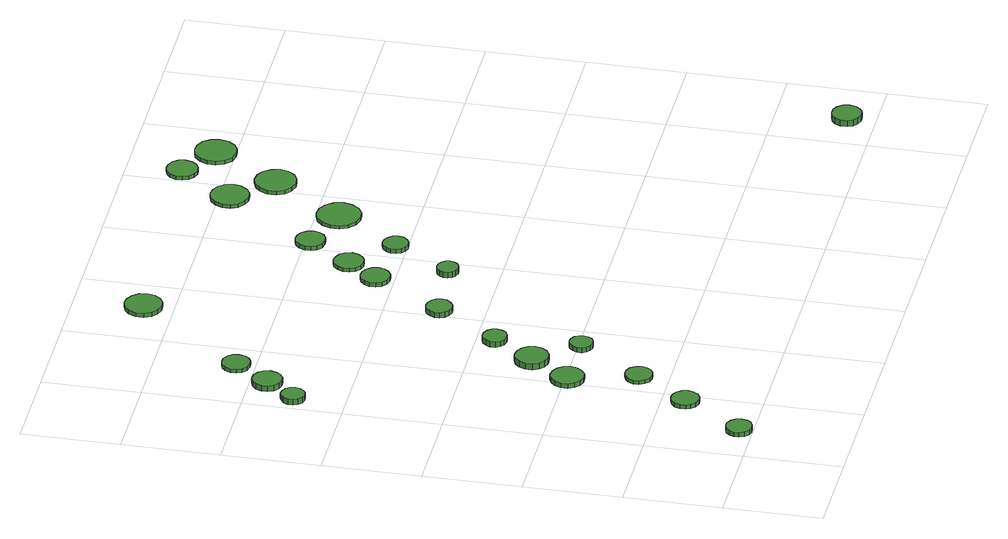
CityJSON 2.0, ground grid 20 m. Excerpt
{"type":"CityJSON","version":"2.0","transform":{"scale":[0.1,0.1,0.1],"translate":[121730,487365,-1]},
"CityObjects":{
"tree1":{"type":"SolitaryVegetationObject","attributes":{"function":"something"},"geometry":[{"type":"MultiSurface","lod":"1","boundaries":[[[0,1,2,3,4,5,6,7,8,9,10,11,12,13,14]],[[15,16,17,18,19,20,21,22,23,24,25,26,27,28,29]],[[0,29,28,1]],[[1,28,27,2]],[[2,27,26,3]],[[3,26,25,4]],[[4,25,24,5]],[[5,24,23,6]],[[6,23,22,7]],[[7,22,21,8]],[[8,21,20,9]],[[9,20,19,10]],[[10,19,18,11]],[[11,18,17,12]],[[12,17,16,13]],[[13,16,15,14]],[[14,15,29,0]]]}]},
"tree2":{"type":"SolitaryVegetationObject","attributes":{"function":"something"},"geometry":[{"type":"MultiSurface","lod":"1","boundaries":[[[30,31,32,33,34,35,36,37,38,39,40,41,42,43,44]],[[45,46,47,48,49,50,51,52,53,54,55,56,57,58,59]],[[30,59,58,31]],[[31,58,57,32]],[[32,57,56,33]],[[33,56,55,34]],[[34,55,54,35]],[[35,54,53,36]],[[36,53,52,37]],[[37,52,51,38]],[[38,51,50,39]],[[39,50,49,40]],[[40,49,48,41]],[[41,48,47,42]],[[42,47,46,43]],[[43,46,45,44]],[[44,45,59,30]]]}]},
"tree3":{"type":"SolitaryVegetationObject","attributes":{"function":"something"},"geometry":[{"type":"MultiSurface","lod":"1","boundaries":[[[60,61,62,63,64,65,66,67,68,69,70,71,72,73,74]],[[75,76,77,78,79,80,81,82,83,84,85,86,87,88,89]],[[60,89,88,61]],[[61,88,87,62]],[[62,87,86,63]],[[63,86,85,64]],[[64,85,84,65]],[[65,84,83,66]],[[66,83,82,67]],[[67,82,81,68]],[[68,81,80,69]],[[69,80,79,70]],[[70,79,78,71]],[[71,78,77,72]],[[72,77,76,73]],[[73,76,75,74]],[[74,75,89,60]]]}]},
"tree4":{"type":"SolitaryVegetationObject","attributes":{"function":"something"},"geometry":[{"type":"MultiSurface","lod":"1","boundaries":[[[90,91,92,93,94,95,96,97,98,99,100,101,102,103,104]],[[105,106,107,108,109,110,111,112,113,114,115,116,117,118,119]],[[90,119,118,91]],[[91,118,117,92]],[[92,117,116,93]],[[93,116,115,94]],[[94,115,114,95]],[[95,114,113,96]],[[96,113,112,97]],[[97,112,111,98]],[[98,111,110,99]],[[99,110,109,100]],[[100,109,108,101]],[[101,108,107,102]],[[102,107,106,103]],[[103,106,105,104]],[[104,105,119,90]]]}]},
"tree5":{"type":"SolitaryVegetationObject","attributes":{"function":"something"},"geometry":[{"type":"MultiSurface","lod":"1","boundaries":[[[120,121,122,123,124,125,126,127,128,129,130,131,132,133,134]],[[135,136,137,138,139,140,141,142,143,144,145,146,147,148,149]],[[120,149,148,121]],[[121,148,147,122]],[[122,147,146,123]],[[123,146,145,124]],[[124,145,144,125]],[[125,144,143,126]],[[126,143,142,127]],[[127,142,141,128]],[[128,141,140,129]],[[129,140,139,130]],[[130,139,138,131]],[[131,138,137,132]],[[132,137,136,133]],[[133,136,135,134]],[[134,135,149,120]]]}]},
"tree6":{"type":"SolitaryVegetationObject","attributes":{"function":"something"},"geometry":[{"type":"MultiSurface","lod":"1","boundaries":[[[150,151,152,153,154,155,156,157,158,159,160,161,162,163,164]],[[165,166,167,168,169,170,171,172,173,174,175,176,177,178,179]],[[150,179,178,151]],[[151,178,177,152]],[[152,177,176,153]],[[153,176,175,154]],[[154,175,174,155]],[[155,174,173,156]],[[156,173,172,157]],[[157,172,171,158]],[[158,171,170,159]],[[159,170,169,160]],[[160,169,168,161]],[[161,168,167,162]],[[162,167,166,163]],[[163,166,165,164]],[[164,165,179,150]]]}]},
"tree7":{"type":"SolitaryVegetationObject","attributes":{"function":"something"},"geometry":[{"type":"MultiSurface","lod":"1","boundaries":[[[180,181,182,183,184,185,186,187,188,189,190,191,192,193,194]],[[195,196,197,198,199,200,201,202,203,204,205,206,207,208,209]],[[180,209,208,181]],[[181,208,207,182]],[[182,207,206,183]],[[183,206,205,184]],[[184,205,204,185]],[[185,204,203,186]],[[186,203,202,187]],[[187,202,201,188]],[[188,201,200,189]],[[189,200,199,190]],[[190,199,198,191]],[[191,198,197,192]],[[192,197,196,193]],[[193,196,195,194]],[[194,195,209,180]]]}]},
"tree8":{"type":"SolitaryVegetationObject","attributes":{"function":"something"},"geometry":[{"type":"MultiSurface","lod":"1","boundaries":[[[210,211,212,213,214,215,216,217,218,219,220,221,222,223,224]],[[225,226,227,228,229,230,231,232,233,234,235,236,237,238,239]],[[210,239,238,211]],[[211,238,237,212]],[[212,237,236,213]],[[213,236,235,214]],[[214,235,234,215]],[[215,234,233,216]],[[216,233,232,217]],[[217,232,231,218]],[[218,231,230,219]],[[219,230,229,220]],[[220,229,228,221]],[[221,228,227,222]],[[222,227,226,223]],[[223,226,225,224]],[[224,225,239,210]]]}]},
"tree9":{"type":"SolitaryVegetationObject","attributes":{"function":"something"},"geometry":[{"type":"MultiSurface","lod":"1","boundaries":[[[240,241,242,243,244,245,246,247,248,249,250,251,252,253,254]],[[255,256,257,258,259,260,261,262,263,264,265,266,267,268,269]],[[240,269,268,241]],[[241,268,267,242]],[[242,267,266,243]],[[243,266,265,244]],[[244,265,264,245]],[[245,264,263,246]],[[246,263,262,247]],[[247,262,261,248]],[[248,261,260,249]],[[249,260,259,250]],[[250,259,258,251]],[[251,258,257,252]],[[252,257,256,253]],[[253,256,255,254]],[[254,255,269,240]]]}]},
"tree10":{"type":"SolitaryVegetationObject","attributes":{"function":"something"},"geometry":[{"type":"MultiSurface","lod":"1","boundaries":[[[270,271,272,273,274,275,276,277,278,279,280,281,282,283,284]],[[285,286,287,288,289,290,291,292,293,294,295,296,297,298,299]],[[270,299,298,271]],[[271,298,297,272]],[[272,297,296,273]],[[273,296,295,274]],[[274,295,294,275]],[[275,294,293,276]],[[276,293,292,277]],[[277,292,291,278]],[[278,291,290,279]],[[279,290,289,280]],[[280,289,288,281]],[[281,288,287,282]],[[282,287,286,283]],[[283,286,285,284]],[[284,285,299,270]]]}]},
"tree11":{"type":"SolitaryVegetationObject","attributes":{"function":"something"},"geometry":[{"type":"MultiSurface","lod":"1","boundaries":[[[300,301,302,303,304,305,306,307,308,309,310,311,312,313,314]],[[315,316,317,318,319,320,321,322,323,324,325,326,327,328,329]],[[300,329,328,301]],[[301,328,327,302]],[[302,327,326,303]],[[303,326,325,304]],[[304,325,324,305]],[[305,324,323,306]],[[306,323,322,307]],[[307,322,321,308]],[[308,321,320,309]],[[309,320,319,310]],[[310,319,318,311]],[[311,318,317,312]],[[312,317,316,313]],[[313,316,315,314]],[[314,315,329,300]]]}]},
"tree12":{"type":"SolitaryVegetationObject","attributes":{"function":"something"},"geometry":[{"type":"MultiSurface","lod":"1","boundaries":[[[330,331,332,333,334,335,336,337,338,339,340,341,342,343,344]],[[345,346,347,348,349,350,351,352,353,354,355,356,357,358,359]],[[330,359,358,331]],[[331,358,357,332]],[[332,357,356,333]],[[333,356,355,334]],[[334,355,354,335]],[[335,354,353,336]],[[336,353,352,337]],[[337,352,351,338]],[[338,351,350,339]],[[339,350,349,340]],[[340,349,348,341]],[[341,348,347,342]],[[342,347,346,343]],[[343,346,345,344]],[[344,345,359,330]]]}]},
"tree13":{"type":"SolitaryVegetationObject","attributes":{"function":"something"},"geometry":[{"type":"MultiSurface","lod":"1","boundaries":[[[360,361,362,363,364,365,366,367,368,369,370,371,372,373,374]],[[375,376,377,378,379,380,381,382,383,384,385,386,387,388,389]],[[360,389,388,361]],[[361,388,387,362]],[[362,387,386,363]],[[363,386,385,364]],[[364,385,384,365]],[[365,384,383,366]],[[366,383,382,367]],[[367,382,381,368]],[[368,381,380,369]],[[369,380,379,370]],[[370,379,378,371]],[[371,378,377,372]],[[372,377,376,373]],[[373,376,375,374]],[[374,375,389,360]]]}]},
"tree14":{"type":"SolitaryVegetationObject","attributes":{"function":"something"},"geometry":[{"type":"MultiSurface","lod":"1","boundaries":[[[390,391,392,393,394,395,396,397,398,399,400,401,402,403,404]],[[405,406,407,408,409,410,411,412,413,414,415,416,417,418,419]],[[390,419,418,391]],[[391,418,417,392]],[[392,417,416,393]],[[393,416,415,394]],[[394,415,414,395]],[[395,414,413,396]],[[396,413,412,397]],[[397,412,411,398]],[[398,411,410,399]],[[399,410,409,400]],[[400,409,408,401]],[[401,408,407,402]],[[402,407,406,403]],[[403,406,405,404]],[[404,405,419,390]]]}]},
"tree15":{"type":"SolitaryVegetationObject","attributes":{"function":"something"},"geometry":[{"type":"MultiSurface","lod":"1","boundaries":[[[420,421,422,423,424,425,426,427,428,429,430,431,432,433,434]],[[435,436,437,438,439,440,441,442,443,444,445,446,447,448,449]],[[420,449,448,421]],[[421,448,447,422]],[[422,447,446,423]],[[423,446,445,424]],[[424,445,444,425]],[[425,444,443,426]],[[426,443,442,427]],[[427,442,441,428]],[[428,441,440,429]],[[429,440,439,430]],[[430,439,438,431]],[[431,438,437,432]],[[432,437,436,433]],[[433,436,435,434]],[[434,435,449,420]]]}]},
"tree16":{"type":"SolitaryVegetationObject","attributes":{"function":"something"},"geometry":[{"type":"MultiSurface","lod":"1","boundaries":[[[450,451,452,453,454,455,456,457,458,459,460,461,462,463,464]],[[465,466,467,468,469,470,471,472,473,474,475,476,477,478,479]],[[450,479,478,451]],[[451,478,477,452]],[[452,477,476,453]],[[453,476,475,454]],[[454,475,474,455]],[[455,474,473,456]],[[456,473,472,457]],[[457,472,471,458]],[[458,471,470,459]],[[459,470,469,460]],[[460,469,468,461]],[[461,468,467,462]],[[462,467,466,463]],[[463,466,465,464]],[[464,465,479,450]]]}]},
"tree17":{"type":"SolitaryVegetationObject","attributes":{"function":"something"},"geometry":[{"type":"MultiSurface","lod":"1","boundaries":[[[480,481,482,483,484,485,486,487,488,489,490,491,492,493,494]],[[495,496,497,498,499,500,501,502,503,504,505,506,507,508,509]],[[480,509,508,481]],[[481,508,507,482]],[[482,507,506,483]],[[483,506,505,484]],[[484,505,504,485]],[[485,504,503,486]],[[486,503,502,487]],[[487,502,501,488]],[[488,501,500,489]],[[489,500,499,490]],[[490,499,498,491]],[[491,498,497,492]],[[492,497,496,493]],[[493,496,495,494]],[[494,495,509,480]]]}]},
"tree18":{"type":"SolitaryVegetationObject","attributes":{"function":"something"},"geometry":[{"type":"MultiSurface","lod":"1","boundaries":[[[510,511,512,513,514,515,516,517,518,519,520,521,522,523,524]],[[525,526,527,528,529,530,531,532,533,534,535,536,537,538,539]],[[510,539,538,511]],[[511,538,537,512]],[[512,537,536,513]],[[513,536,535,514]],[[514,535,534,515]],[[515,534,533,516]],[[516,533,532,517]],[[517,532,531,518]],[[518,531,530,519]],[[519,530,529,520]],[[520,529,528,521]],[[521,528,527,522]],[[522,527,526,523]],[[523,526,525,524]],[[524,525,539,510]]]}]},
"tree19":{"type":"SolitaryVegetationObject","attributes":{"function":"something"},"geometry":[{"type":"MultiSurface","lod":"1","boundaries":[[[540,541,542,543,544,545,546,547,548,549,550,551,552,553,554]],[[555,556,557,558,559,560,561,562,563,564,565,566,567,568,569]],[[540,569,568,541]],[[541,568,567,542]],[[542,567,566,543]],[[543,566,565,544]],[[544,565,564,545]],[[545,564,563,546]],[[546,563,562,547]],[[547,562,561,548]],[[548,561,560,549]],[[549,560,559,550]],[[550,559,558,551]],[[551,558,557,552]],[[552,557,556,553]],[[553,556,555,554]],[[554,555,569,540]]]}]},
"tree20":{"type":"SolitaryVegetationObject","attributes":{"function":"something"},"geometry":[{"type":"MultiSurface","lod":"1","boundaries":[[[570,571,572,573,574,575,576,577,578,579,580,581,582,583,584]],[[585,586,587,588,589,590,591,592,593,594,595,596,597,598,599]],[[570,599,598,571]],[[571,598,597,572]],[[572,597,596,573]],[[573,596,595,574]],[[574,595,594,575]],[[575,594,593,576]],[[576,593,592,577]],[[577,592,591,578]],[[578,591,590,579]],[[579,590,589,580]],[[580,589,588,581]],[[581,588,587,582]],[[582,587,586,583]],[[583,586,585,584]],[[584,585,599,570]]]}]},
"tree21":{"type":"SolitaryVegetationObject","attributes":{"function":"something"},"geometry":[{"type":"MultiSurface","lod":"1","boundaries":[[[600,601,602,603,604,605,606,607,608,609,610,611,612,613,614]],[[615,616,617,618,619,620,621,622,623,624,625,626,627,628,629]],[[600,629,628,601]],[[601,628,627,602]],[[602,627,626,603]],[[603,626,625,604]],[[604,625,624,605]],[[605,624,623,606]],[[606,623,622,607]],[[607,622,621,608]],[[608,621,620,609]],[[609,620,619,610]],[[610,619,618,611]],[[611,618,617,612]],[[612,617,616,613]],[[613,616,615,614]],[[614,615,629,600]]]}]},
"tree22":{"type":"SolitaryVegetationObject","attributes":{"function":"something"},"geometry":[{"type":"MultiSurface","lod":"1","boundaries":[[[630,631,632,633,634,635,636,637,638,639,640,641,642,643,644]],[[645,646,647,648,649,650,651,652,653,654,655,656,657,658,659]],[[630,659,658,631]],[[631,658,657,632]],[[632,657,656,633]],[[633,656,655,634]],[[634,655,654,635]],[[635,654,653,636]],[[636,653,652,637]],[[637,652,651,638]],[[638,651,650,639]],[[639,650,649,640]],[[640,649,648,641]],[[641,648,647,642]],[[642,647,646,643]],[[643,646,645,644]],[[644,645,659,630]]]}]},
"tree23":{"type":"SolitaryVegetationObject","attributes":{"function":"something"},"geometry":[{"type":"MultiSurface","lod":"1","boundaries":[[[660,661,662,663,664,665,666,667,668,669,670,671,672,673,674]],[[675,676,677,678,679,680,681,682,683,684,685,686,687,688,689]],[[660,689,688,661]],[[661,688,687,662]],[[662,687,686,663]],[[663,686,685,664]],[[664,685,684,665]],[[665,684,683,666]],[[666,683,682,667]],[[667,682,681,668]],[[668,681,680,669]],[[669,680,679,670]],[[670,679,678,671]],[[671,678,677,672]],[[672,677,676,673]],[[673,676,675,674]],[[674,675,689,660]]]}]}
},
"vertices":[
[123,29,16],[121,40,16],[115,48,16],[105,54,16],[94,55,16],[84,52,16],[76,44,16],[71,34,16],[71,24,16],[76,14,16],[84,6,16],[94,3,16],[105,4,16],[115,9,16],[121,18,16],[121,18,6],[115,9,6],[105,4,6],[94,3,6],[84,6,6],[76,14,6],[71,24,6],[71,34,6],[76,44,6],[84,52,6],[94,55,6],[105,54,6],[115,48,6],[121,40,6],[123,29,6],
[209,153,15],[207,164,15],[200,174,15],[190,180,15],[178,181,15],[167,177,15],[158,169,15],[154,159,15],[154,147,15],[158,137,15],[167,129,15],[178,125,15],[190,126,15],[200,132,15],[207,142,15],[207,142,6],[200,132,6],[190,126,6],[178,125,6],[167,129,6],[158,137,6],[154,147,6],[154,159,6],[158,169,6],[167,177,6],[178,181,6],[190,180,6],[200,174,6],[207,164,6],[209,153,6],
[53,904,24],[51,914,24],[45,922,24],[37,926,24],[27,928,24],[18,924,24],[10,918,24],[6,909,24],[6,899,24],[10,890,24],[18,883,24],[27,880,24],[37,881,24],[45,886,24],[51,894,24],[51,894,12],[45,886,12],[37,881,12],[27,880,12],[18,883,12],[10,890,12],[6,899,12],[6,909,12],[10,918,12],[18,924,12],[27,928,12],[37,926,12],[45,922,12],[51,914,12],[53,904,12],
[281,260,15],[278,272,15],[272,281,15],[262,287,15],[250,288,15],[239,284,15],[231,277,15],[226,266,15],[226,255,15],[231,244,15],[239,236,15],[250,233,15],[262,234,15],[272,240,15],[278,249,15],[278,249,7],[272,240,7],[262,234,7],[250,233,7],[239,236,7],[231,244,7],[226,255,7],[226,266,7],[231,277,7],[239,284,7],[250,288,7],[262,287,7],[272,281,7],[278,272,7],[281,260,7],
[250,395,17],[247,409,17],[238,420,17],[226,427,17],[212,429,17],[199,424,17],[189,415,17],[183,402,17],[183,388,17],[189,376,17],[199,366,17],[212,362,17],[226,363,17],[238,370,17],[247,382,17],[247,382,7],[238,370,7],[226,363,7],[212,362,7],[199,366,7],[189,376,7],[183,388,7],[183,402,7],[189,415,7],[199,424,7],[212,429,7],[226,427,7],[238,420,7],[247,409,7],[250,395,7],
[113,966,19],[110,978,19],[103,988,19],[92,994,19],[80,996,19],[68,992,19],[59,984,19],[54,972,19],[54,960,19],[59,948,19],[68,940,19],[80,936,19],[92,937,19],[103,944,19],[110,954,19],[110,954,7],[103,944,7],[92,937,7],[80,936,7],[68,940,7],[59,948,7],[54,960,7],[54,972,7],[59,984,7],[68,992,7],[80,996,7],[92,994,7],[103,988,7],[110,978,7],[113,966,7],
[305,477,20],[302,491,20],[294,502,20],[281,509,20],[267,511,20],[254,507,20],[244,497,20],[238,484,20],[238,470,20],[244,457,20],[254,448,20],[267,444,20],[281,445,20],[294,452,20],[302,464,20],[302,464,7],[294,452,7],[281,445,7],[267,444,7],[254,448,7],[244,457,7],[238,470,7],[238,484,7],[244,497,7],[254,507,7],[267,511,7],[281,509,7],[294,502,7],[302,491,7],[305,477,7],
[167,1039,15],[165,1051,15],[158,1060,15],[147,1066,15],[136,1067,15],[124,1064,15],[115,1056,15],[111,1045,15],[111,1033,15],[115,1022,15],[124,1014,15],[136,1011,15],[147,1012,15],[158,1018,15],[165,1027,15],[165,1027,7],[158,1018,7],[147,1012,7],[136,1011,7],[124,1014,7],[115,1022,7],[111,1033,7],[111,1045,7],[115,1056,7],[124,1064,7],[136,1067,7],[147,1066,7],[158,1060,7],[165,1051,7],[167,1039,7],
[367,393,18],[365,403,18],[360,411,18],[351,416,18],[342,417,18],[332,414,18],[325,407,18],[321,398,18],[321,388,18],[325,380,18],[332,373,18],[342,370,18],[351,371,18],[360,376,18],[365,384,18],[365,384,7],[360,376,7],[351,371,7],[342,370,7],[332,373,7],[325,380,7],[321,388,7],[321,398,7],[325,407,7],[332,414,7],[342,417,7],[351,416,7],[360,411,7],[365,403,7],[367,393,7],
[348,562,24],[346,571,24],[340,580,24],[331,585,24],[321,586,24],[311,583,24],[304,576,24],[299,567,24],[299,556,24],[304,547,24],[311,540,24],[321,537,24],[331,538,24],[340,543,24],[346,552,24],[346,552,12],[340,543,12],[331,538,12],[321,537,12],[311,540,12],[304,547,12],[299,556,12],[299,567,12],[304,576,12],[311,583,12],[321,586,12],[331,585,12],[340,580,12],[346,571,12],[348,562,12],
[436,690,25],[434,701,25],[427,709,25],[418,715,25],[407,716,25],[397,713,25],[389,705,25],[384,695,25],[384,685,25],[389,675,25],[397,667,25],[407,664,25],[418,665,25],[427,671,25],[434,679,25],[434,679,13],[427,671,13],[418,665,13],[407,664,13],[397,667,13],[389,675,13],[384,685,13],[384,695,13],[389,705,13],[397,713,13],[407,716,13],[418,715,13],[427,709,13],[434,701,13],[436,690,13],
[355,1260,16],[352,1276,16],[342,1288,16],[329,1296,16],[313,1298,16],[298,1293,16],[287,1283,16],[280,1268,16],[280,1252,16],[287,1238,16],[298,1228,16],[313,1223,16],[329,1224,16],[342,1232,16],[352,1245,16],[352,1245,7],[342,1232,7],[329,1224,7],[313,1223,7],[298,1228,7],[287,1238,7],[280,1252,7],[280,1268,7],[287,1283,7],[298,1293,7],[313,1298,7],[329,1296,7],[342,1288,7],[352,1276,7],[355,1260,7],
[543,838,16],[540,850,16],[533,860,16],[522,866,16],[510,868,16],[498,864,16],[489,856,16],[484,845,16],[484,832,16],[489,821,16],[498,813,16],[510,809,16],[522,810,16],[533,817,16],[540,826,16],[540,826,7],[533,817,7],[522,810,7],[510,809,7],[498,813,7],[489,821,7],[484,832,7],[484,845,7],[489,856,7],[498,864,7],[510,868,7],[522,866,7],[533,860,7],[540,850,7],[543,838,7],
[585,705,22],[583,713,22],[578,720,22],[570,725,22],[561,726,22],[553,723,22],[546,717,22],[542,709,22],[542,700,22],[546,692,22],[553,686,22],[561,683,22],[570,684,22],[578,689,22],[583,696,22],[583,696,9],[578,689,9],[570,684,9],[561,683,9],[553,686,9],[546,692,9],[542,700,9],[542,709,9],[546,717,9],[553,723,9],[561,726,9],[570,725,9],[578,720,9],[583,713,9],[585,705,9],
[589,900,15],[586,913,15],[579,923,15],[568,929,15],[555,931,15],[543,927,15],[534,918,15],[529,907,15],[529,894,15],[534,883,15],[543,874,15],[555,870,15],[568,872,15],[579,878,15],[586,888,15],[586,888,7],[579,878,7],[568,872,7],[555,870,7],[543,874,7],[534,883,7],[529,894,7],[529,907,7],[534,918,7],[543,927,7],[555,931,7],[568,929,7],[579,923,7],[586,913,7],[589,900,7],
[667,824,16],[665,835,16],[658,843,16],[649,849,16],[638,850,16],[628,846,16],[620,839,16],[616,830,16],[616,819,16],[620,809,16],[628,802,16],[638,799,16],[649,800,16],[658,805,16],[665,814,16],[665,814,7],[658,805,7],[649,800,7],[638,799,7],[628,802,7],[620,809,7],[616,819,7],[616,830,7],[620,839,7],[628,846,7],[638,850,7],[649,849,7],[658,843,7],[665,835,7],[667,824,7],
[653,990,16],[650,1002,16],[643,1012,16],[632,1018,16],[620,1020,16],[608,1016,16],[599,1008,16],[594,996,16],[594,984,16],[599,973,16],[608,964,16],[620,961,16],[632,962,16],[643,968,16],[650,978,16],[650,978,7],[643,968,7],[632,962,7],[620,961,7],[608,964,7],[599,973,7],[594,984,7],[594,996,7],[599,1008,7],[608,1016,7],[620,1020,7],[632,1018,7],[643,1012,7],[650,1002,7],[653,990,7],
[773,955,14],[769,973,14],[758,988,14],[742,997,14],[724,999,14],[706,994,14],[692,981,14],[685,964,14],[685,946,14],[692,929,14],[706,916,14],[724,911,14],[742,912,14],[758,922,14],[769,937,14],[769,937,7],[758,922,7],[742,912,7],[724,911,7],[706,916,7],[692,929,7],[685,946,7],[685,964,7],[692,981,7],[706,994,7],[724,999,7],[742,997,7],[758,988,7],[769,973,7],[773,955,7],
[796,1178,15],[793,1194,15],[783,1207,15],[769,1215,15],[753,1217,15],[738,1212,15],[726,1201,15],[719,1186,15],[719,1170,15],[726,1155,15],[738,1145,15],[753,1140,15],[769,1141,15],[783,1149,15],[793,1163,15],[793,1163,7],[783,1149,7],[769,1141,7],[753,1140,7],[738,1145,7],[726,1155,7],[719,1170,7],[719,1186,7],[726,1201,7],[738,1212,7],[753,1217,7],[769,1215,7],[783,1207,7],[793,1194,7],[796,1178,7],
[870,1101,15],[866,1118,15],[856,1132,15],[841,1141,15],[824,1143,15],[807,1137,15],[794,1126,15],[787,1110,15],[787,1092,15],[794,1077,15],[807,1065,15],[824,1060,15],[841,1062,15],[856,1070,15],[866,1084,15],[866,1084,7],[856,1070,7],[841,1062,7],[824,1060,7],[807,1065,7],[794,1077,7],[787,1092,7],[787,1110,7],[794,1126,7],[807,1137,7],[824,1143,7],[841,1141,7],[856,1132,7],[866,1118,7],[870,1101,7],
[867,1289,15],[864,1302,15],[857,1312,15],[845,1319,15],[832,1320,15],[820,1316,15],[810,1308,15],[805,1296,15],[805,1283,15],[810,1271,15],[820,1262,15],[832,1258,15],[845,1259,15],[857,1266,15],[864,1276,15],[864,1276,7],[857,1266,7],[845,1259,7],[832,1258,7],[820,1262,7],[810,1271,7],[805,1283,7],[805,1296,7],[810,1308,7],[820,1316,7],[832,1320,7],[845,1319,7],[857,1312,7],[864,1302,7],[867,1289,7],
[957,1239,15],[953,1256,15],[943,1270,15],[928,1278,15],[911,1280,15],[894,1275,15],[881,1263,15],[874,1247,15],[874,1230,15],[881,1214,15],[894,1202,15],[911,1197,15],[928,1199,15],[943,1207,15],[953,1221,15],[953,1221,7],[943,1207,7],[928,1199,7],[911,1197,7],[894,1202,7],[881,1214,7],[874,1230,7],[874,1247,7],[881,1263,7],[894,1275,7],[911,1280,7],[928,1278,7],[943,1270,7],[953,1256,7],[957,1239,7],
[1305,56,31],[1303,68,31],[1295,78,31],[1285,84,31],[1272,85,31],[1260,81,31],[1251,73,31],[1246,62,31],[1246,49,31],[1251,38,31],[1260,30,31],[1272,26,31],[1285,27,31],[1295,33,31],[1303,43,31],[1303,43,18],[1295,33,18],[1285,27,18],[1272,26,18],[1260,30,18],[1251,38,18],[1246,49,18],[1246,62,18],[1251,73,18],[1260,81,18],[1272,85,18],[1285,84,18],[1295,78,18],[1303,68,18],[1305,56,18]
]}
